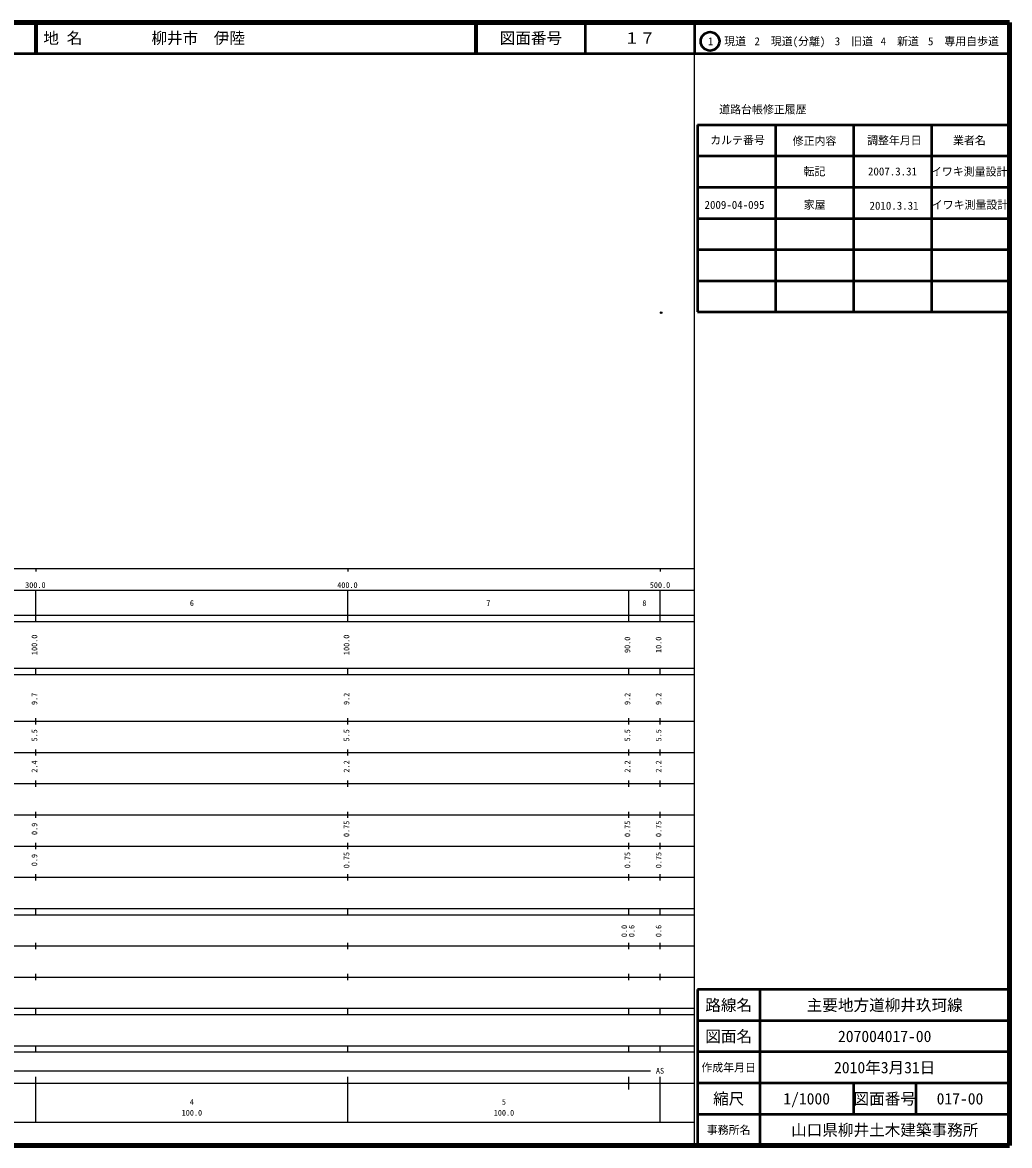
# Model space of a CAD drawing. Units: millimetres on the paper. Extents: x 40 to 680, y 20 to 380.
# Drawn here: x 363.7 to 680, y 20 to 380 of the extents above; entities that cross this region are included whole.
import ezdxf
from ezdxf.enums import TextEntityAlignment as Align

# ---------------------------------------------------------------- set-up
doc = ezdxf.new("R2010")
doc.units = ezdxf.units.MM
doc.header["$PDMODE"] = 32
doc.header["$PDSIZE"] = 0.5
doc.layers.add('M-OTRS', color=6, linetype='Continuous')
doc.layers.add('M-TTL-TXT', color=7, linetype='Continuous')
for name, color, linetype, lineweight in [('M-TTL', 2, 'Continuous', 140), ('M-TTL-BAND', 7, 'Continuous', 25), ('M-TTL-FRAM', 2, 'Continuous', 50), ('M-TTL-LINE', 7, 'Continuous', 50)]:
    doc.layers.add(name, color=color, linetype=linetype, lineweight=lineweight)
doc.styles.add('ＭＳ ゴシック', font='')
doc.styles.get('ＭＳ ゴシック').set_extended_font_data('MS Gothic')

msp = doc.modelspace()

# ---------------------------------------------------------------- linework, layer by layer
at = {"layer": 'M-OTRS'}
msp.add_point((568.371, 286.968), dxfattribs=at)
at = {"layer": 'M-TTL'}
for p, q in [((680, 380), (40, 380)), ((680, 20), (680, 380)), ((40, 20), (680, 20))]:
    msp.add_line(p, q, dxfattribs=at)
at = {"layer": 'M-TTL-BAND'}
for p, q in [((579, 20), (579, 370)), ((40, 205), (579, 205)), ((368, 205), (368, 204)), ((468, 205), (468, 204)), ((568, 205), (568, 204)), ((68, 198), (579, 198)), ((368, 188), (368, 198)), ((468, 188), (468, 198)), ((558, 188), (558, 198)), ((568, 188), (568, 198)), ((40, 190), (579, 190)), ((40, 188), (579, 188)), ((40, 173), (579, 173)), ((368, 171), (368, 173)), ((468, 171), (468, 173)), ((558, 171), (558, 173)), ((568, 171), (568, 173)), ((40, 171), (579, 171)), ((40, 156), (579, 156)), ((368, 155), (368, 157)), ((468, 155), (468, 157)), ((558, 155), (558, 157)), ((568, 155), (568, 157)), ((46, 146), (579, 146)), ((368, 145), (368, 147)), ((468, 145), (468, 147)), ((558, 145), (558, 147)), ((568, 145), (568, 147)), ((368, 135), (368, 137)), ((468, 135), (468, 137)), ((558, 135), (558, 137)), ((568, 135), (568, 137)), ((52, 136), (579, 136)), ((46, 126), (579, 126)), ((368, 125), (368, 127)), ((468, 125), (468, 127)), ((558, 125), (558, 127)), ((568, 125), (568, 127)), ((52, 116), (579, 116)), ((368, 115), (368, 117)), ((468, 115), (468, 117)), ((558, 115), (558, 117)), ((568, 115), (568, 117)), ((46, 106), (579, 106)), ((368, 105), (368, 107)), ((468, 105), (468, 107)), ((558, 105), (558, 107)), ((568, 105), (568, 107)), ((40, 96), (579, 96)), ((40, 94), (579, 94)), ((368, 94), (368, 96)), ((468, 94), (468, 96)), ((558, 94), (558, 96)), ((568, 94), (568, 96)), ((49, 84), (579, 84)), ((368, 83), (368, 85)), ((468, 83), (468, 85)), ((558, 83), (558, 85)), ((568, 83), (568, 85)), ((40, 74), (579, 74)), ((368, 73), (368, 75)), ((468, 73), (468, 75)), ((558, 73), (558, 75)), ((568, 73), (568, 75)), ((40, 64), (579, 64)), ((40, 62), (579, 62)), ((368, 62), (368, 64)), ((468, 62), (468, 64)), ((558, 62), (558, 64)), ((568, 62), (568, 64)), ((40, 52), (579, 52)), ((368, 50), (368, 52)), ((468, 50), (468, 52)), ((558, 50), (558, 52)), ((568, 50), (568, 52)), ((40, 50), (579, 50)), ((71, 44), (565, 44)), ((40, 40), (579, 40)), ((368, 27.5), (368, 42)), ((468, 27.5), (468, 42)), ((558, 38), (558, 42)), ((568, 27.5), (568, 42)), ((68, 27.5), (579, 27.5))]:
    msp.add_line(p, q, dxfattribs=at)
at = {"layer": 'M-TTL-FRAM'}
for p, q in [((580, 347.197), (580, 287.197)), ((580, 347.197), (680, 347.197)), ((580, 287.197), (680, 287.197)), ((680, 70), (580, 70)), ((580, 70), (580, 20))]:
    msp.add_line(p, q, dxfattribs=at)
at = {"layer": 'M-TTL-LINE'}
for p, q in [((367.75, 380), (367.75, 370)), ((368.25, 380), (368.25, 370)), ((508.747, 380), (508.747, 370)), ((509.247, 380), (509.247, 370)), ((543.997, 380), (543.997, 370)), ((579, 380), (579, 370)), ((40, 370), (680, 370)), ((605, 347.197), (605, 287.197)), ((630, 347.197), (630, 287.197)), ((655, 347.197), (655, 287.197)), ((580, 337.197), (680, 337.197)), ((580, 327.197), (680, 327.197)), ((580, 317.197), (680, 317.197)), ((580, 307.197), (680, 307.197)), ((580, 297.197), (680, 297.197)), ((600, 70), (600, 20)), ((680, 60), (580, 60)), ((680, 50), (580, 50)), ((680, 40), (580, 40)), ((630, 40), (630, 30)), ((650, 40), (650, 30)), ((680, 30), (580, 30))]:
    msp.add_line(p, q, dxfattribs=at)
msp.add_circle((584.031, 373.958), 3, dxfattribs=at)

# ---------------------------------------------------------------- texts
at = {"layer": 'M-TTL-BAND', "style": 'ＭＳ ゴシック'}
for s, p in [('300.0', (367.844, 198.195)), ('400.0', (467.844, 198.195)), ('500.0', (568, 198.195)), ('500.0', (568, 198.195)), ('6', (418, 192.405)), ('7', (513, 192.405)), ('8', (563, 192.405)), ('AS', (568, 42.5)), ('4', (418, 32.523)), ('5', (518, 32.523)), ('100.0', (418, 29.033)), ('100.0', (518, 29.033))]:
    msp.add_text(s, height=1.833, dxfattribs=at).set_placement(p, align=Align.BOTTOM_CENTER)
for s, p in [('100.0', (369, 180.5)), ('100.0', (469, 180.5)), ('90.0', (559, 180.5)), ('10.0', (569, 180.5)), ('9.7', (369, 163.174)), ('9.2', (469, 163.174)), ('9.2', (559, 163.174)), ('9.2', (569, 163.174)), ('5.5', (369, 151.5)), ('5.5', (469, 151.5)), ('5.5', (559, 151.5)), ('5.5', (569, 151.5)), ('2.4', (369, 141.5)), ('2.2', (469, 141.5)), ('2.2', (559, 141.5)), ('2.2', (569, 141.5)), ('0.9', (369, 121.5)), ('0.75', (469, 121.5)), ('0.75', (559, 121.5)), ('0.75', (569, 121.5)), ('0.9', (369, 111.5)), ('0.75', (469, 111.5)), ('0.75', (559, 111.5)), ('0.75', (569, 111.5)), ('0.0', (558, 88.764)), ('0.6', (560.37, 88.764)), ('0.6', (569, 88.764))]:
    msp.add_text(s, height=1.833, rotation=90, dxfattribs=at).set_placement(p, align=Align.BOTTOM_CENTER)
at = {"layer": 'M-TTL-TXT', "style": 'ＭＳ ゴシック'}
for s, p in [('地 名', (370.38, 375)), ('柳井市\u3000伊陸', (405.024, 375))]:
    msp.add_text(s, height=3.666, dxfattribs=at).set_placement(p, align=Align.MIDDLE_LEFT)
for s, height, p in [('図面番号', 3.666, (526.622, 375)), ('１７', 3.666, (561.497, 375)), ('1\u3000現道', 2.566, (589.448, 373.958)), ('2\u3000現道(分離)', 2.566, (609.619, 373.958)), ('3\u3000旧道', 2.566, (630.121, 373.958)), ('4\u3000新道', 2.566, (644.824, 373.958)), ('5\u3000専用自歩道', 2.566, (665.228, 373.958)), ('道路台帳修正履歴', 2.566, (600.968, 352.113)), ('カルテ番号', 2.566, (592.839, 342.277)), ('修正内容', 2.566, (617.509, 342.023)), ('調整年月日', 2.566, (643.089, 342.197)), ('業者名', 2.566, (667.134, 342.197)), ('転記', 2.566, (617.5, 332.245)), ('2007.3.31', 2.566, (642.5, 332.245)), ('イワキ測量設計', 2.566, (667.077, 332.189)), ('2009-04-095', 2.566, (591.873, 321.537)), ('家屋', 2.566, (617.569, 321.537)), ('2010.3.31', 2.566, (642.994, 321.267)), ('イワキ測量設計', 2.566, (667.337, 321.537)), ('路線名', 3.666, (590, 65)), ('路線名', 3.666, (590, 65)), ('主要地方道柳井玖珂線', 3.666, (640, 65)), ('図面名', 3.666, (590, 55)), ('図面名', 3.666, (590, 55)), ('207004017-00', 3.666, (640, 55)), ('2010年3月31日', 3.666, (640, 45)), ('作成年月日', 2.566, (590, 45)), ('作成年月日', 2.566, (590, 45)), ('縮尺', 3.666, (590, 35)), ('縮尺', 3.666, (590, 35)), ('1/1000', 3.666, (615, 35)), ('図面番号', 3.666, (640, 35)), ('図面番号', 3.666, (640, 35)), ('017-00', 3.666, (664.125, 35)), ('事務所名', 2.566, (590, 25)), ('事務所名', 2.566, (590, 25)), ('山口県柳井土木建築事務所', 3.666, (640, 25))]:
    msp.add_text(s, height=height, dxfattribs=at).set_placement(p, align=Align.MIDDLE_CENTER)

doc.saveas('drawing.dxf')
